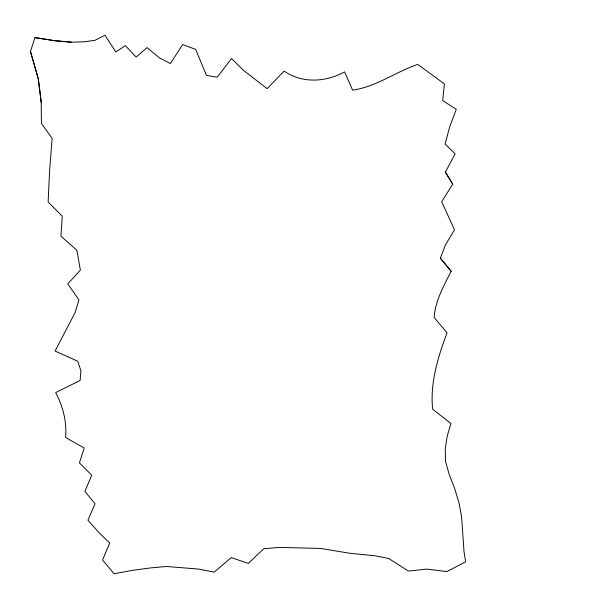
<?xml version="1.0" encoding="UTF-8"?>
<svg xmlns="http://www.w3.org/2000/svg" width="609" height="609" viewBox="0 0 609 609"><rect width="100%" height="100%" fill="white"/><g stroke="black" fill="none" stroke-linecap="round" stroke-linejoin="round"><path stroke-width="0.91" d="M41.176 101.969L41.45 123.452L52.138 138.403L49.603 170.581L48.134 201.96L62.255 216.195L60.969 236.231L76.871 250.253L80.365 270.168L67.789 283.84L78.888 299.841L75.227 312.318L55.084 351.043L77.746 361.228L80.913 370.82L80.099 380.48L55.67 392.599C62.971 406.348 66.975 421.915 65.597 437.528L84.209 447.95L79.436 462.863L91.731 475.21L84.887 491.356L95.027 503.765L87.97 520.215L98.293 531.901L109.734 543.083L102.556 559.998L114.066 573.731L133.021 570.29L150.59 567.915L166.653 566.484L198.214 569.05L214.208 572.095L231.26 557.6L248.312 563.416L263.811 548.739L279.462 547.422L320.677 548.435L350.32 553.337L374.428 555.682L388.656 558.461L408.449 571.075L426.886 569.095L446.808 571.577L465.634 561.841L463.982 551.305L461.66 517.437L459.156 503.468L454.641 488.41L449.122 474.19L445.453 461.142L445.263 448.567L447.212 436.166L450.934 423.461L432.634 409.21C429.962 383.076 437.909 357.133 447.052 332.872L434.141 317.426C435.245 300.762 443.786 285.865 451.193 271.279L440.353 258.155L445.453 244.902L454.489 229.837L441.685 201.739L452.738 184.162L445.407 172.126L455.129 153.818L445.11 144.028L449.686 126.862L456.278 109.323L442.682 100.576L444.418 83.905L417.744 64.417C395.606 71.931 376.073 86.813 352.588 90.162L344.587 71.885C325.906 82.192 302.14 83.699 284.137 71.063L267.161 88.648L243.63 70.499L231.504 58.525L217.2 77.214L206.459 75.387L195.641 49.359L182.631 44.594L170.368 63.564L159.52 57.908L147.043 47.616L136.112 57.101L125.378 45.629L115.809 51.971L105.007 35.269L94.935 40.323L84.149 41.77L71.634 42.211L54.757 40.704L34.964 37.613L30.45 51.422L38.314 78.949L41.176 101.969L38.314 78.949L30.45 51.422M71.634 42.211L54.757 40.704L34.964 37.613M440.353 258.155L451.193 271.279M445.407 172.126L452.738 184.162"/></g></svg>
